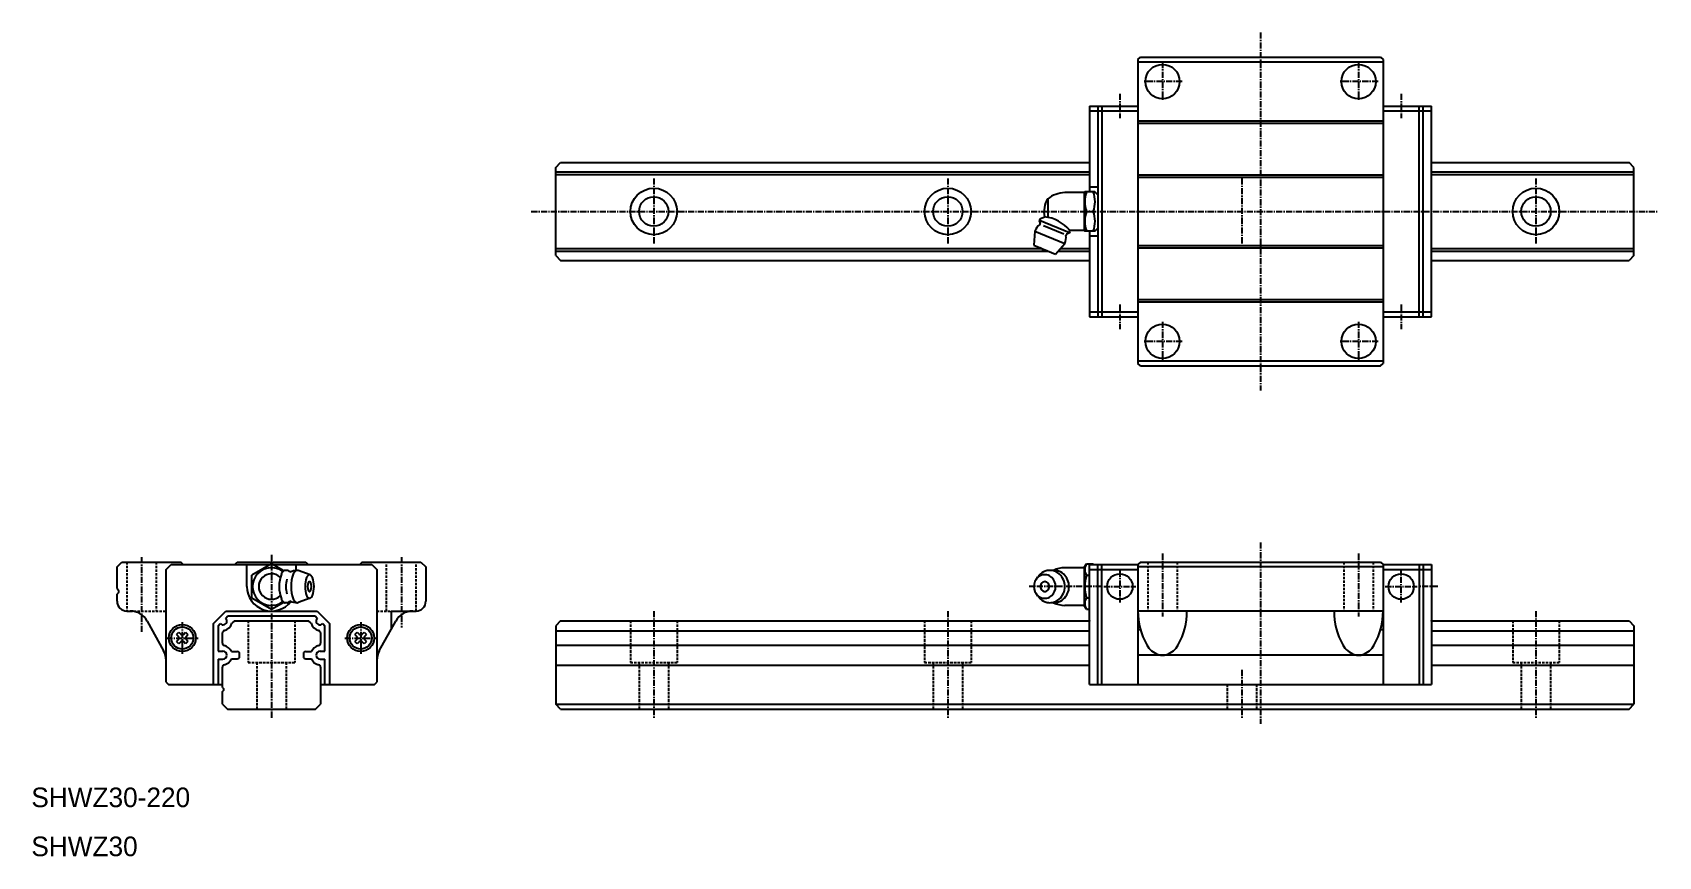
# Model space of a CAD drawing. Extents: x 10 to 342, y 10 to 178.
import ezdxf

# ---------------------------------------------------------------- set-up
doc = ezdxf.new("R2010")
doc.units = 0
doc.linetypes.add('CENTER', pattern=[2, 1.25, -0.25, 0.25, -0.25])
doc.linetypes.add('DASHED', pattern=[0.75, 0.5, -0.25])
doc.layers.get('0').update_dxf_attribs({"linetype": 'CONTINUOUS'})
doc.layers.add('CENTER', color=1, linetype='CENTER')

msp = doc.modelspace()

# ---------------------------------------------------------------- linework, layer by layer
at = {"color": 7, "linetype": 'CONTINUOUS'}
for p, q in [((235.8, 172.5), (236.3, 173)), ((236.3, 173), (285.3, 173)), ((285.3, 173), (285.8, 172.5)), ((235.8, 172.5), (235.8, 110.5)), ((235.8, 172), (285.8, 172)), ((285.8, 172.5), (285.8, 110.5)), ((225.9, 163), (235.8, 163)), ((225.9, 163), (225.9, 145.5)), ((227.6, 163), (227.6, 120)), ((228.4, 163), (228.4, 120)), ((285.8, 163), (295.7, 163)), ((293.2, 120), (293.2, 163)), ((294, 120), (294, 163)), ((295.7, 120), (295.7, 163)), ((225.9, 162), (235.8, 162)), ((235.8, 160), (285.8, 160)), ((235.8, 159.5), (285.8, 159.5)), ((285.8, 162), (295.7, 162)), ((117, 150.5), (118, 151.5)), ((117, 132.5), (117, 150.5)), ((117, 149.57), (225.9, 149.57)), ((118, 151.5), (225.9, 151.5)), ((295.7, 151.5), (336, 151.5)), ((295.7, 149.57), (337, 149.57)), ((337, 150.5), (336, 151.5)), ((337, 132.5), (337, 150.5)), ((117, 149.07), (225.9, 149.07)), ((225.9, 146.5), (227.6, 146.5)), ((235.8, 149), (285.8, 149)), ((235.8, 148.5), (285.8, 148.5)), ((295.7, 149.07), (337, 149.07)), ((217.4, 144.1), (217.4, 140.32)), ((224.84, 145.35), (220.84, 145.35)), ((224.93, 145.5), (224.84, 145.35)), ((224.84, 145.35), (224.84, 137.65)), ((227.02, 145.5), (224.93, 145.5)), ((227.6, 144.92), (227.02, 145.5)), ((215.78, 139.94), (215.63, 139.57)), ((215.63, 139.57), (215.84, 139.06)), ((215.71, 139.76), (221.8, 137.23)), ((216.9, 140.41), (215.78, 139.94)), ((225.28, 141.5), (226.68, 141.5)), ((214.77, 137.5), (214.57, 134.66)), ((214.77, 137.5), (220.87, 134.97)), ((216.49, 138.67), (220.64, 136.96)), ((221.73, 137.05), (221.22, 136.84)), ((221.7, 137.86), (221.88, 137.42)), ((221.88, 137.42), (221.73, 137.05)), ((224.84, 137.65), (221.88, 137.65)), ((224.84, 137.65), (224.93, 137.5)), ((227.02, 137.5), (224.93, 137.5)), ((225.9, 137.5), (225.9, 120)), ((225.9, 136.5), (227.6, 136.5)), ((227.02, 137.5), (227.6, 138.08)), ((117, 133.93), (216.1, 133.93)), ((117, 133.43), (217.22, 133.43)), ((214.57, 134.66), (219, 132.82)), ((219, 132.82), (220.87, 134.97)), ((219.53, 133.43), (225.9, 133.43)), ((219.97, 133.93), (225.9, 133.93)), ((285.8, 134.5), (235.8, 134.5)), ((285.8, 134), (235.8, 134)), ((295.7, 133.93), (337, 133.93)), ((295.7, 133.43), (337, 133.43)), ((117, 132.5), (118, 131.5)), ((118, 131.5), (225.9, 131.5)), ((295.7, 131.5), (336, 131.5)), ((337, 132.5), (336, 131.5)), ((285.8, 123.5), (235.8, 123.5)), ((285.8, 123), (235.8, 123)), ((225.9, 121), (235.8, 121)), ((225.9, 120), (235.8, 120)), ((285.8, 121), (295.7, 121)), ((285.8, 120), (295.7, 120)), ((285.8, 111), (235.8, 111)), ((236.3, 110), (235.8, 110.5)), ((236.3, 110), (285.3, 110)), ((285.3, 110), (285.8, 110.5)), ((27.5, 69), (28.5, 70)), ((28.5, 70), (40.5, 70)), ((41, 69.5), (40.5, 70)), ((51.5, 69.5), (52, 70)), ((52, 70), (66, 70)), ((66, 70), (66.5, 69.5)), ((66, 70), (66, 70)), ((77.5, 70), (77, 69.5)), ((77.5, 70), (89.5, 70)), ((89.5, 70), (90.5, 69)), ((236.3, 70), (235.8, 69.5)), ((236.3, 70), (285.3, 70)), ((285.3, 70), (285.8, 69.5)), ((27.5, 64.57), (27.5, 69)), ((37.5, 68.5), (38.5, 69.5)), ((37.5, 45.5), (37.5, 68.5)), ((38.5, 69.5), (79.5, 69.5)), ((54, 65), (54, 69.5)), ((59, 69.62), (55, 67.31)), ((55, 65), (55, 67.31)), ((61.49, 68.18), (59, 69.62)), ((62.19, 68.3), (61.82, 68.3)), ((64, 69.5), (64, 68.29)), ((66.89, 67.38), (64.44, 68.27)), ((79.5, 69.5), (80.5, 68.5)), ((80.5, 68.5), (80.5, 45.5)), ((90.5, 69), (90.5, 62)), ((215, 66.42), (215.37, 66.96)), ((220.84, 68.85), (224.84, 68.85)), ((224.84, 68.85), (225.28, 69.6)), ((224.84, 68.85), (224.84, 61.15)), ((225.28, 69.6), (226.68, 69.6)), ((225.28, 67.3), (225.9, 67.3)), ((225.9, 69.5), (235.8, 69.5)), ((225.9, 45), (225.9, 69.5)), ((225.9, 68.5), (235.8, 68.5)), ((226.73, 69.5), (226.68, 69.6)), ((227.6, 45), (227.6, 69.5)), ((228.4, 45), (228.4, 69.5)), ((235.8, 69.5), (235.8, 45)), ((285.8, 69), (235.8, 69)), ((285.8, 69.5), (295.7, 69.5)), ((285.8, 69.5), (285.8, 45)), ((285.8, 68.5), (295.7, 68.5)), ((293.2, 69.5), (293.2, 45)), ((294, 69.5), (294, 45)), ((295.7, 69.5), (295.7, 45)), ((27.5, 64.57), (27.78, 64.28)), ((27.5, 63.43), (27.78, 63.72)), ((27.5, 62), (27.5, 63.43)), ((55, 62.69), (55, 65)), ((215.37, 63.04), (215, 63.58)), ((215.37, 63.04), (215.38, 63.02)), ((29.5, 60), (30.15, 60)), ((47.1, 57.42), (49.68, 60)), ((49.68, 60), (68.32, 60)), ((55, 62.69), (59, 60.38)), ((59, 60.38), (61.49, 61.82)), ((62.19, 61.7), (61.82, 61.7)), ((66.89, 62.62), (64.44, 61.73)), ((68.32, 60), (70.9, 57.42)), ((83.43, 60), (88.5, 60)), ((83.43, 60), (83.43, 56.27)), ((224.84, 61.15), (220.84, 61.15)), ((225.28, 60.4), (224.84, 61.15)), ((225.28, 62.7), (225.9, 62.7)), ((225.28, 60.4), (225.9, 60.4)), ((285.8, 60), (235.8, 60)), ((33.64, 57.94), (37, 51.91)), ((47.1, 57.42), (47.1, 45)), ((48.1, 57.01), (48.53, 57.44)), ((48.1, 57.01), (48.1, 51.8)), ((49.66, 58.57), (50.09, 59)), ((50.09, 59), (67.91, 59)), ((51.43, 58), (50.93, 57.5)), ((51.43, 58), (66.57, 58)), ((67.07, 57.5), (66.57, 58)), ((67.91, 59), (68.34, 58.57)), ((69.47, 57.44), (69.9, 57.01)), ((69.9, 51.8), (69.9, 57.01)), ((70.9, 45), (70.9, 57.42)), ((81, 51.91), (84.36, 57.94)), ((118, 58), (117, 57)), ((117, 57), (117, 41)), ((118, 58), (225.9, 58)), ((295.7, 58), (336, 58)), ((336, 58), (337, 57)), ((337, 57), (337, 41)), ((39.64, 55.19), (40.11, 55.66)), ((39.64, 55.19), (40, 54.82)), ((40, 54.18), (39.64, 53.81)), ((40.11, 53.34), (39.64, 53.81)), ((40.11, 55.66), (40.48, 55.3)), ((40.48, 53.7), (40.11, 53.34)), ((41.12, 55.3), (41.49, 55.66)), ((41.49, 53.34), (41.12, 53.7)), ((41.49, 55.66), (41.96, 55.19)), ((41.96, 53.81), (41.49, 53.34)), ((41.6, 54.82), (41.96, 55.19)), ((41.96, 53.81), (41.6, 54.18)), ((49, 53.45), (49, 55.55)), ((69, 55.55), (69, 53.45)), ((76.04, 55.19), (76.51, 55.66)), ((76.04, 55.19), (76.4, 54.82)), ((76.4, 54.18), (76.04, 53.81)), ((76.51, 53.34), (76.04, 53.81)), ((76.51, 55.66), (76.88, 55.3)), ((76.88, 53.7), (76.51, 53.34)), ((77.52, 55.3), (77.89, 55.66)), ((77.89, 53.34), (77.52, 53.7)), ((77.89, 55.66), (78.36, 55.19)), ((78.36, 53.81), (77.89, 53.34)), ((78, 54.82), (78.36, 55.19)), ((78.36, 53.81), (78, 54.18)), ((117, 55.99), (225.9, 55.99)), ((235.8, 56.27), (236.29, 56.27)), ((285.31, 56.27), (285.8, 56.27)), ((295.7, 55.99), (337, 55.99)), ((48.1, 51.8), (49.1, 51.8)), ((48.1, 50.2), (48.1, 45)), ((48.1, 50.2), (49.1, 50.2)), ((50.84, 51.75), (52, 51.75)), ((50.84, 50.25), (52, 50.25)), ((52.5, 50.75), (52.5, 51.25)), ((65.5, 51.25), (65.5, 50.75)), ((66, 51.75), (67.16, 51.75)), ((66, 50.25), (67.16, 50.25)), ((68.9, 51.8), (69.9, 51.8)), ((68.9, 50.2), (69.9, 50.2)), ((69.9, 45), (69.9, 50.2)), ((117, 53.01), (225.9, 53.01)), ((285.8, 51), (235.8, 51)), ((295.7, 53.01), (337, 53.01)), ((49, 44.42), (49, 48.55)), ((69, 48.55), (69, 41)), ((117, 48.99), (225.9, 48.99)), ((295.7, 48.99), (337, 48.99)), ((37.5, 45.5), (38, 45)), ((38, 45), (49, 45)), ((49, 44.42), (49.21, 44.21)), ((49, 43.58), (49.21, 43.79)), ((49, 41), (49, 43.58)), ((69, 45), (80, 45)), ((80, 45), (80.5, 45.5)), ((225.9, 45), (295.7, 45)), ((49, 41), (50, 40)), ((50, 40), (68, 40)), ((68, 40), (69, 41)), ((117, 41), (337, 41)), ((118, 40), (117, 41)), ((118, 40), (336, 40)), ((336, 40), (337, 41))]:
    msp.add_line(p, q, dxfattribs=at)
at = {"color": 3, "linetype": 'DASHED'}
for p, q in [((29.5, 70), (29.5, 60)), ((35.5, 70), (35.5, 60)), ((82.5, 60), (82.5, 70)), ((88.5, 60), (88.5, 70)), ((237.8, 70), (237.8, 60)), ((243.8, 70), (243.8, 60)), ((277.8, 70), (277.8, 60)), ((283.8, 70), (283.8, 60)), ((30.15, 60), (37.5, 60)), ((80.5, 60), (83.43, 60)), ((54.25, 58), (54.25, 49.5)), ((63.75, 58), (63.75, 49.5)), ((132.25, 58), (132.25, 49.5)), ((141.75, 58), (141.75, 49.5)), ((192.25, 58), (192.25, 49.5)), ((201.75, 58), (201.75, 49.5)), ((312.25, 58), (312.25, 49.5)), ((321.75, 58), (321.75, 49.5)), ((54.25, 49.5), (63.75, 49.5)), ((56, 49.5), (56, 40)), ((62, 49.5), (62, 40)), ((132.25, 49.5), (141.75, 49.5)), ((134, 49.5), (134, 40)), ((140, 49.5), (140, 40)), ((192.25, 49.5), (201.75, 49.5)), ((194, 49.5), (194, 40)), ((200, 49.5), (200, 40)), ((312.25, 49.5), (321.75, 49.5)), ((314, 49.5), (314, 40)), ((320, 49.5), (320, 40)), ((254, 45), (254, 40)), ((260, 45), (260, 40))]:
    msp.add_line(p, q, dxfattribs=at)
at = {"color": 7, "linetype": 'CONTINUOUS'}
for centre, radius in [((240.8, 168), 3.5), ((280.8, 168), 3.5), ((137, 141.5), 4.75), ((197, 141.5), 4.75), ((317, 141.5), 4.75), ((137, 141.5), 3), ((197, 141.5), 3), ((317, 141.5), 3), ((240.8, 115), 3.5), ((280.8, 115), 3.5), ((232.1, 65), 2.6), ((289.5, 65), 2.6), ((40.8, 54.5), 2.75), ((40.8, 54.5), 2.25), ((77.2, 54.5), 2.75), ((77.2, 54.5), 2.25)]:
    msp.add_circle(centre, radius, dxfattribs=at)
for centre, radius, start, end in [((221.32, 141.5), 4.7, 146.4138, 193.1788), ((221.07, 139.35), 6, 92.1789, 127.7261), ((230.88, 143.5), 5.95, 160.3465, 199.6535), ((221.08, 143.5), 5.95, 340.3465, 19.6535), ((215.77, 132.49), 8, 40.1892, 83.034), ((230.88, 139.5), 5.95, 160.3465, 199.6535), ((221.08, 139.5), 5.95, 340.3465, 19.6535), ((217.82, 136.23), 3.3, 128.1639, 157.4998), ((215.66, 138.99), 0.2, 308.1641, 22.5004), ((217.82, 136.23), 3.3, 337.5, 6.836), ((221.29, 136.65), 0.2, 112.4996, 186.8355), ((217.95, 136.55), 3.2, 229.29, 265.71), ((59, 65), 3.85, 52.5077, 307.4921), ((59, 65), 2.6, 46.6213, 313.3788), ((67.87, 65), 7.31, 159.7619, 200.2379), ((62.32, 67.05), 1.4, 121.1003, 160.1439), ((61.82, 67.8), 0.505, 90.9032, 115.752), ((67.24, 65), 5.31, 163.6264, 196.3729), ((62.19, 67.8), 0.505, 64.248, 90.9029), ((61.69, 67.05), 1.4, 39.4278, 58.8997), ((64.27, 65), 3.3, 90, 117.0545), ((70.31, 65), 7.31, 159.7619, 200.2379), ((64.77, 67.05), 1.4, 121.1003, 160.1439), ((64.27, 67.8), 0.505, 68.6875, 115.752), ((71.15, 65), 5.31, 159.7307, 200.2693), ((67.13, 66.49), 1.02, 121.0514, 160.104), ((66.76, 67.03), 0.368, 64.287, 115.7129), ((66.4, 66.49), 1.02, 19.896, 58.9485), ((62.37, 65), 5.31, 339.7307, 20.2693), ((217.1, 65), 2.53, 133.386, 226.6139), ((216.81, 65.26), 2.15, 101.0363, 132.5263), ((218.25, 65), 3.48, 133.3861, 145.8068), ((217.85, 65.35), 2.95, 101.0363, 132.5263), ((216.79, 65.35), 2.05, 79.1808, 100.8192), ((216.76, 65.26), 2.15, 47.4737, 78.9636), ((217.82, 65.48), 2.82, 90, 100.8192), ((217.82, 65.48), 2.82, 79.1807, 90), ((216.47, 65), 2.53, 313.386, 46.6139), ((218.68, 65.48), 2.82, 90.0202, 98.7858), ((217.78, 65.35), 2.95, 47.4736, 78.9636), ((221.07, 62.85), 6, 92.1777, 114.8938), ((218.68, 65.48), 2.82, 79.062, 90.0202), ((218.64, 65.35), 2.95, 47.3549, 78.8449), ((217.39, 65), 3.48, 313.3861, 46.6139), ((218.25, 65), 3.48, 313.2674, 46.4951), ((227.01, 68.45), 2.08, 146.4718, 213.5286), ((232.74, 65), 7.81, 162.8691, 197.1308), ((27.5, 64), 0.4, 0, 45.0002), ((27.5, 64), 0.4, 314.9998, 0), ((59, 65), 5, 180, 322.6126), ((67.13, 63.51), 1.02, 199.896, 238.9485), ((68.59, 65), 2.22, 159.7738, 200.2262), ((66.91, 65.62), 0.423, 121.1185, 160.1588), ((66.91, 64.38), 0.423, 199.8412, 238.8814), ((66.76, 65.85), 0.153, 64.2337, 115.7663), ((66.76, 64.15), 0.153, 244.2337, 295.7663), ((66.61, 65.62), 0.423, 19.8412, 58.8814), ((66.61, 64.38), 0.423, 301.1185, 340.1588), ((66.4, 63.51), 1.02, 301.0514, 340.104), ((64.93, 65), 2.22, 339.7738, 20.2262), ((216.81, 64.74), 2.15, 227.4737, 258.9637), ((216.92, 65), 1.05, 133.386, 226.6139), ((216.8, 65.11), 0.895, 101.0363, 132.5263), ((216.8, 64.89), 0.895, 227.4737, 258.9637), ((216.79, 65.15), 0.855, 79.1807, 100.8192), ((216.79, 64.85), 0.855, 259.1808, 280.8192), ((216.77, 65.11), 0.895, 47.4737, 78.9636), ((216.77, 64.89), 0.895, 281.0363, 312.5263), ((216.76, 64.74), 2.15, 281.0363, 312.5263), ((216.66, 65), 1.05, 313.386, 46.6139), ((29.5, 62), 2, 180, 270), ((30.15, 56), 4, 29.0545, 89.9998), ((62.32, 62.95), 1.4, 199.8561, 238.8996), ((61.82, 62.2), 0.505, 244.2479, 270.3932), ((62.19, 62.2), 0.505, 270.3929, 295.752), ((61.69, 62.95), 1.4, 301.1003, 320.5701), ((64.27, 65), 3.3, 242.9455, 270), ((64.77, 62.95), 1.4, 199.8561, 238.8996), ((64.27, 62.2), 0.505, 244.2479, 289.9356), ((66.76, 62.97), 0.368, 244.287, 295.7129), ((87.85, 56), 4, 90.0001, 150.9455), ((88.5, 62), 2, 270, 0), ((218.25, 65), 3.48, 214.6529, 226.6139), ((217.85, 64.65), 2.95, 227.4736, 258.9636), ((216.79, 64.65), 2.05, 259.1808, 280.8192), ((217.82, 64.52), 2.82, 259.1808, 280.8192), ((218.68, 64.52), 2.82, 261.2578, 280.7005), ((217.78, 64.65), 2.95, 281.0363, 312.5263), ((221.07, 67.15), 6, 245.1062, 267.8223), ((218.64, 64.65), 2.95, 280.9176, 312.4077), ((227.01, 61.55), 2.08, 146.4713, 213.5276), ((250, 60), 14.2, 179.9999, 209.0474), ((231.6, 60), 14.2, 330.9525, 359.9999), ((290, 60), 14.2, 179.9999, 209.0475), ((271.6, 60), 14.2, 330.9524, 359.9999), ((49.1, 58), 0.8, 224.7076, 0), ((48.93, 58.07), 2.08, 282.7762, 344.1539), ((49.1, 58), 0.8, 0, 45.2923), ((69.07, 58.07), 2.08, 195.8461, 257.2238), ((68.9, 58), 0.8, 134.7077, 180), ((68.9, 58), 0.8, 180, 315.2924), ((39.69, 54.5), 0.45, 314.9998, 45.0002), ((40.8, 55.61), 0.45, 225.0002, 314.9998), ((40.8, 53.39), 0.45, 45.0002, 134.9998), ((41.91, 54.5), 0.45, 134.9998, 225.0002), ((49.5, 55.55), 0.5, 102.7763, 180), ((49.5, 53.45), 0.5, 180, 257.2237), ((68.5, 55.55), 0.5, 0, 77.2237), ((68.5, 53.45), 0.5, 282.7763, 0), ((76.09, 54.5), 0.45, 314.9998, 45.0002), ((77.2, 55.61), 0.45, 225.0002, 314.9998), ((77.2, 53.39), 0.45, 45.0002, 134.9998), ((78.31, 54.5), 0.45, 134.9998, 225.0002), ((241.56, 55.46), 4.63, 210.6579, 249.3249), ((240.04, 55.46), 4.63, 290.675, 329.342), ((281.56, 55.46), 4.63, 210.6579, 249.3249), ((280.04, 55.46), 4.63, 290.6749, 329.3419), ((33.5, 49.96), 4, 0, 29.0546), ((49.1, 51), 0.8, 0, 90), ((49.1, 51), 0.8, 270, 0), ((48.93, 50.93), 2.08, 23.1459, 77.2238), ((48.93, 51.07), 2.08, 282.7762, 336.8541), ((52, 51.25), 0.5, 0, 90), ((52, 50.75), 0.5, 270, 0), ((66, 51.25), 0.5, 90, 180), ((66, 50.75), 0.5, 180, 270), ((69.07, 50.93), 2.08, 102.7762, 156.8541), ((69.07, 51.07), 2.08, 203.1459, 257.2238), ((68.9, 51), 0.8, 90, 180), ((68.9, 51), 0.8, 180, 270), ((84.5, 49.96), 4, 150.9454, 180), ((240.8, 53.83), 2.83, 252.1011, 270), ((240.8, 53.83), 2.83, 270, 287.8988), ((280.8, 53.83), 2.83, 252.1012, 270.0001), ((280.8, 53.83), 2.83, 270.0001, 287.8987), ((49.5, 48.55), 0.5, 102.7763, 180), ((68.5, 48.55), 0.5, 0, 77.2237), ((49, 44), 0.3, 0, 44.9996), ((49, 44), 0.3, 315.0004, 0)]:
    msp.add_arc(centre, radius, start, end, dxfattribs=at)
for p in [(225.9, 141.5), (295.7, 141.5), (59, 70), (225.9, 58), (295.7, 58)]:
    msp.add_point(p, dxfattribs=at)
at = {"layer": 'CENTER', "color": 1, "linetype": 'CENTER'}
for p, q in [((260.8, 178), (260.8, 105)), ((240.8, 172), (240.8, 164)), ((280.8, 172), (280.8, 164)), ((244.8, 168), (236.8, 168)), ((284.8, 168), (276.8, 168)), ((232.1, 165.5), (232.1, 160.5)), ((289.5, 165.5), (289.5, 160.5)), ((137, 148.25), (137, 134.75)), ((197, 148.25), (197, 134.75)), ((257, 148.25), (257, 134.75)), ((317, 148.25), (317, 134.75)), ((112, 141.5), (342, 141.5)), ((232.1, 122.5), (232.1, 117.5)), ((289.5, 122.5), (289.5, 117.5)), ((240.8, 119), (240.8, 111)), ((280.8, 119), (280.8, 111)), ((244.8, 115), (236.8, 115)), ((284.8, 115), (276.8, 115)), ((260.8, 74), (260.8, 37)), ((32.5, 71), (32.5, 55.69)), ((59, 71.5), (59, 38)), ((85.5, 71), (85.5, 56.64)), ((240.8, 71.72), (240.8, 58.91)), ((280.8, 71.72), (280.8, 58.91)), ((232.1, 68.25), (232.1, 61.75)), ((289.5, 61.75), (289.5, 68.25)), ((228.4, 65), (213.57, 65)), ((228.85, 65), (235.35, 65)), ((286.25, 65), (292.75, 65)), ((297, 65), (293.2, 65)), ((137, 60), (137, 38)), ((197, 60), (197, 38)), ((317, 60), (317, 38)), ((40.8, 57.75), (40.8, 51.25)), ((77.2, 57.75), (77.2, 51.25)), ((37.55, 54.5), (44.05, 54.5)), ((73.95, 54.5), (80.45, 54.5)), ((257, 48), (257, 38))]:
    msp.add_line(p, q, dxfattribs=at)

# ---------------------------------------------------------------- texts
at = {"color": 7, "linetype": 'CONTINUOUS'}
for s, p in [('SHWZ30-220', (10, 20)), ('SHWZ30', (10, 10))]:
    msp.add_text(s, height=4, dxfattribs=at).set_placement(p)

doc.saveas('drawing.dxf')
